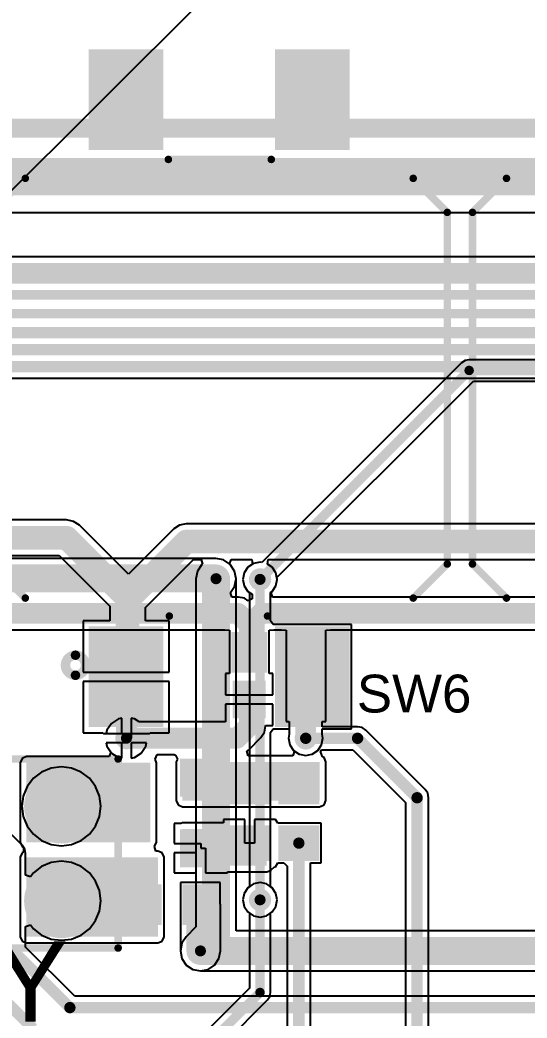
# Model space of a CAD drawing. Header units: millimetres. Extents: x 0 to 214, y 0 to 214.
# Drawn here: x 4.048 to 4.584, y 3.28 to 4.336 of the extents above; entities that cross this region are included whole.
import ezdxf

# ---------------------------------------------------------------- set-up
doc = ezdxf.new("R2010")
doc.units = ezdxf.units.MM
doc.header["$MEASUREMENT"] = 0
for name, color, linetype in [('BottomLayer', 5, 'Continuous'), ('BottomPaste', 16, 'Continuous'), ('BottomSolder', 6, 'Continuous'), ('MultiLayer', 9, 'Continuous'), ('PadHoleLayer', 156, 'Continuous'), ('TopLayer', 1, 'Continuous'), ('TopOverlay', 2, 'Continuous'), ('TopPaste', 8, 'Continuous'), ('TopSolder', 216, 'Continuous'), ('ViaHoleLayer', 16, 'Continuous')]:
    doc.layers.add(name, color=color, linetype=linetype)
doc.styles.add('Arial', font='', dxfattribs={"height": 0.2})
doc.styles.get('Arial').set_extended_font_data('Arial')

# ---------------------------------------------------------------- blocks, each defined once
blk = doc.blocks.new('RES_0603_B_8')
at = {"layer": 'BottomLayer'}
for points in [[(-0.045, -0.0175), (-0.045, 0.0175), (-0.015, 0.0175), (-0.015, -0.0175)], [(0.015, -0.0175), (0.015, 0.0175), (0.045, 0.0175), (0.045, -0.0175)]]:
    blk.add_hatch(color=5, dxfattribs=at).paths.add_polyline_path(points)
at = {"layer": 'BottomPaste'}
for points in [[(-0.045, -0.0175), (-0.045, 0.0175), (-0.015, 0.0175), (-0.015, -0.0175)], [(0.015, -0.0175), (0.015, 0.0175), (0.045, 0.0175), (0.045, -0.0175)]]:
    blk.add_hatch(color=16, dxfattribs=at).paths.add_polyline_path(points)
at = {"layer": 'BottomSolder'}
for points in [[(-0.049, -0.0215), (-0.049, 0.0215), (-0.011, 0.0215), (-0.011, -0.0215)], [(0.011, -0.0215), (0.011, 0.0215), (0.049, 0.0215), (0.049, -0.0215)]]:
    blk.add_hatch(color=6, dxfattribs=at).paths.add_polyline_path(points)
blk = doc.blocks.new('RES_0603_B_9')
at = {"layer": 'BottomLayer'}
for points in [[(-0.045, -0.0175), (-0.045, 0.0175), (-0.015, 0.0175), (-0.015, -0.0175)], [(0.015, -0.0175), (0.015, 0.0175), (0.045, 0.0175), (0.045, -0.0175)]]:
    blk.add_hatch(color=5, dxfattribs=at).paths.add_polyline_path(points)
at = {"layer": 'BottomPaste'}
for points in [[(-0.045, -0.0175), (-0.045, 0.0175), (-0.015, 0.0175), (-0.015, -0.0175)], [(0.015, -0.0175), (0.015, 0.0175), (0.045, 0.0175), (0.045, -0.0175)]]:
    blk.add_hatch(color=16, dxfattribs=at).paths.add_polyline_path(points)
at = {"layer": 'BottomSolder'}
for points in [[(-0.049, -0.0215), (-0.049, 0.0215), (-0.011, 0.0215), (-0.011, -0.0215)], [(0.011, -0.0215), (0.011, 0.0215), (0.049, 0.0215), (0.049, -0.0215)]]:
    blk.add_hatch(color=6, dxfattribs=at).paths.add_polyline_path(points)
blk = doc.blocks.new('RES_0603_B_12')
at = {"layer": 'BottomLayer'}
for points in [[(-0.045, -0.0175), (-0.045, 0.0175), (-0.015, 0.0175), (-0.015, -0.0175)], [(0.015, -0.0175), (0.015, 0.0175), (0.045, 0.0175), (0.045, -0.0175)]]:
    blk.add_hatch(color=5, dxfattribs=at).paths.add_polyline_path(points)
at = {"layer": 'BottomPaste'}
for points in [[(-0.045, -0.0175), (-0.045, 0.0175), (-0.015, 0.0175), (-0.015, -0.0175)], [(0.015, -0.0175), (0.015, 0.0175), (0.045, 0.0175), (0.045, -0.0175)]]:
    blk.add_hatch(color=16, dxfattribs=at).paths.add_polyline_path(points)
at = {"layer": 'BottomSolder'}
for points in [[(-0.049, -0.0215), (-0.049, 0.0215), (-0.011, 0.0215), (-0.011, -0.0215)], [(0.011, -0.0215), (0.011, 0.0215), (0.049, 0.0215), (0.049, -0.0215)]]:
    blk.add_hatch(color=6, dxfattribs=at).paths.add_polyline_path(points)
blk = doc.blocks.new('SOT_23_B_13')
at = {"layer": 'BottomLayer'}
for points in [[(-0.0535, 0.0575), (-0.0213, 0.0575), (-0.0213, 0.0213), (-0.0535, 0.0213)], [(0.0213, 0.0575), (0.0535, 0.0575), (0.0535, 0.0213), (0.0213, 0.0213)], [(-0.0161, -0.0213), (0.0161, -0.0213), (0.0161, -0.0575), (-0.0161, -0.0575)]]:
    blk.add_hatch(color=5, dxfattribs=at).paths.add_polyline_path(points)
at = {"layer": 'BottomPaste'}
for points in [[(-0.0535, 0.0575), (-0.0213, 0.0575), (-0.0213, 0.0213), (-0.0535, 0.0213)], [(0.0213, 0.0575), (0.0535, 0.0575), (0.0535, 0.0213), (0.0213, 0.0213)], [(-0.0161, -0.0213), (0.0161, -0.0213), (0.0161, -0.0575), (-0.0161, -0.0575)]]:
    blk.add_hatch(color=16, dxfattribs=at).paths.add_polyline_path(points)
at = {"layer": 'BottomSolder'}
for points in [[(-0.0575, 0.0615), (-0.0173, 0.0615), (-0.0173, 0.0173), (-0.0575, 0.0173)], [(0.0173, 0.0615), (0.0575, 0.0615), (0.0575, 0.0173), (0.0173, 0.0173)], [(-0.0201, -0.0173), (0.0201, -0.0173), (0.0201, -0.0615), (-0.0201, -0.0615)]]:
    blk.add_hatch(color=6, dxfattribs=at).paths.add_polyline_path(points)
blk = doc.blocks.new('HDR2X8_14')
at = {"layer": 'BottomLayer'}
h = blk.add_hatch(color=5, dxfattribs=at)
edge = h.paths.add_edge_path()
edge.add_arc((0.35, 0.05), 0.0354, 0, 360)
h = blk.add_hatch(color=5, dxfattribs=at)
edge = h.paths.add_edge_path()
edge.add_arc((0.35, -0.05), 0.0354, 0, 360)
at = {"layer": 'BottomSolder'}
h = blk.add_hatch(color=6, dxfattribs=at)
edge = h.paths.add_edge_path()
edge.add_arc((0.35, 0.05), 0.0394, 0, 360)
h = blk.add_hatch(color=6, dxfattribs=at)
edge = h.paths.add_edge_path()
edge.add_arc((0.35, -0.05), 0.0394, 0, 360)
at = {"layer": 'MultiLayer'}
h = blk.add_hatch(color=9, dxfattribs=at)
edge = h.paths.add_edge_path()
edge.add_arc((0.35, 0.05), 0.0354, 0, 360)
h = blk.add_hatch(color=9, dxfattribs=at)
edge = h.paths.add_edge_path()
edge.add_arc((0.35, -0.05), 0.0354, 0, 360)
at = {"layer": 'PadHoleLayer'}
h = blk.add_hatch(color=156, dxfattribs=at)
edge = h.paths.add_edge_path()
edge.add_arc((0.35, 0.05), 0.0197, 0, 360)
h = blk.add_hatch(color=156, dxfattribs=at)
edge = h.paths.add_edge_path()
edge.add_arc((0.35, -0.05), 0.0197, 0, 360)
at = {"layer": 'TopLayer'}
h = blk.add_hatch(color=1, dxfattribs=at)
edge = h.paths.add_edge_path()
edge.add_arc((0.35, 0.05), 0.0354, 0, 360)
h = blk.add_hatch(color=1, dxfattribs=at)
edge = h.paths.add_edge_path()
edge.add_arc((0.35, -0.05), 0.0354, 0, 360)
at = {"layer": 'TopSolder'}
h = blk.add_hatch(color=216, dxfattribs=at)
edge = h.paths.add_edge_path()
edge.add_arc((0.35, 0.05), 0.0394, 0, 360)
h = blk.add_hatch(color=216, dxfattribs=at)
edge = h.paths.add_edge_path()
edge.add_arc((0.35, -0.05), 0.0394, 0, 360)
at = {"layer": 'TopOverlay', "const_width": 0.00787}
for points in [[(-0.409, 0.1), (0.41, 0.1)], [(0.41, -0.1), (0.41, 0.1)], [(-0.409, -0.1), (0.41, -0.1)]]:
    blk.add_lwpolyline(points, dxfattribs=at)
at = {"layer": 'TopOverlay', "const_width": 0.00394}
for points in [[(0.408, 0.1, 1), (0.412, 0.1, 1)], [(0.408, 0.1, 1), (0.412, 0.1, 1)], [(0.408, -0.1, 1), (0.412, -0.1, 1)], [(0.408, -0.1, 1), (0.412, -0.1, 1)]]:
    blk.add_lwpolyline(points, format="xyb", close=True, dxfattribs=at)
blk = doc.blocks.new('TL3300CF160Q_234')
at = {"layer": 'TopLayer'}
for points in [[(-0.2559, 0.063), (-0.3543, 0.063), (-0.3543, 0.1339), (-0.2559, 0.1339)], [(0.3543, 0.063), (0.2559, 0.063), (0.2559, 0.1339), (0.3543, 0.1339)], [(-0.2559, -0.1339), (-0.3543, -0.1339), (-0.3543, -0.063), (-0.2559, -0.063)], [(0.3543, -0.1339), (0.2559, -0.1339), (0.2559, -0.063), (0.3543, -0.063)]]:
    blk.add_hatch(color=1, dxfattribs=at).paths.add_polyline_path(points)
at = {"layer": 'TopPaste'}
for points in [[(-0.2559, 0.063), (-0.3543, 0.063), (-0.3543, 0.1339), (-0.2559, 0.1339)], [(0.3543, 0.063), (0.2559, 0.063), (0.2559, 0.1339), (0.3543, 0.1339)], [(-0.2559, -0.1339), (-0.3543, -0.1339), (-0.3543, -0.063), (-0.2559, -0.063)], [(0.3543, -0.1339), (0.2559, -0.1339), (0.2559, -0.063), (0.3543, -0.063)]]:
    blk.add_hatch(color=8, dxfattribs=at).paths.add_polyline_path(points)
at = {"layer": 'TopSolder'}
for points in [[(-0.2519, 0.059), (-0.3583, 0.059), (-0.3583, 0.1379), (-0.2519, 0.1379)], [(0.3583, 0.059), (0.2519, 0.059), (0.2519, 0.1379), (0.3583, 0.1379)], [(-0.2519, -0.1379), (-0.3583, -0.1379), (-0.3583, -0.059), (-0.2519, -0.059)], [(0.3583, -0.1379), (0.2519, -0.1379), (0.2519, -0.059), (0.3583, -0.059)]]:
    blk.add_hatch(color=216, dxfattribs=at).paths.add_polyline_path(points)
at = {"layer": 'TopOverlay', "const_width": 0.00787}
for points in [[(-0.186, 0.241), (-0.222, 0.205)], [(-0.186, 0.241), (0.186, 0.241)], [(0.186, 0.241), (0.222, 0.205)], [(-0.241, 0.0528), (-0.241, -0.051)], [(0.242, 0.0538), (0.242, -0.055)], [(-0.222, -0.205), (-0.186, -0.241)], [(0.222, -0.205), (0.186, -0.241)], [(-0.186, -0.241), (0.186, -0.241)]]:
    blk.add_lwpolyline(points, dxfattribs=at)
at = {"layer": 'TopOverlay'}
for points, const_width in [([(-0.188, 0.241, 1), (-0.184, 0.241, 1)], 0.00394), ([(-0.188, 0.241, 1), (-0.184, 0.241, 1)], 0.00394), ([(0.184, 0.241, 1), (0.188, 0.241, 1)], 0.00394), ([(0.184, 0.241, 1), (0.188, 0.241, 1)], 0.00394), ([(-0.224, 0.205, 1), (-0.22, 0.205, 1)], 0.00394), ([(0.22, 0.205, 1), (0.224, 0.205, 1)], 0.00394), ([(-0.2824, 0.152, 1), (-0.3036, 0.152, 1)], 0.01), ([(-0.3061, 0.152, 1), (-0.3011, 0.152, 1)], 0.005), ([(-0.2849, 0.152, 1), (-0.2799, 0.152, 1)], 0.005), ([(-0.243, 0.0528, 1), (-0.239, 0.0528, 1)], 0.00394), ([(0.24, 0.0538, 1), (0.244, 0.0538, 1)], 0.00394), ([(-0.243, -0.051, 1), (-0.239, -0.051, 1)], 0.00394), ([(0.24, -0.055, 1), (0.244, -0.055, 1)], 0.00394), ([(-0.224, -0.205, 1), (-0.22, -0.205, 1)], 0.00394), ([(0.22, -0.205, 1), (0.224, -0.205, 1)], 0.00394), ([(-0.188, -0.241, 1), (-0.184, -0.241, 1)], 0.00394), ([(-0.188, -0.241, 1), (-0.184, -0.241, 1)], 0.00394), ([(0.184, -0.241, 1), (0.188, -0.241, 1)], 0.00394), ([(0.184, -0.241, 1), (0.188, -0.241, 1)], 0.00394)]:
    blk.add_lwpolyline(points, format="xyb", close=True, dxfattribs=dict(at, const_width=const_width))
blk = doc.blocks.new('TL3300CF160Q_267')
at = {"layer": 'TopLayer'}
for points in [[(-0.2559, 0.063), (-0.3543, 0.063), (-0.3543, 0.1339), (-0.2559, 0.1339)], [(0.3543, 0.063), (0.2559, 0.063), (0.2559, 0.1339), (0.3543, 0.1339)], [(-0.2559, -0.1339), (-0.3543, -0.1339), (-0.3543, -0.063), (-0.2559, -0.063)], [(0.3543, -0.1339), (0.2559, -0.1339), (0.2559, -0.063), (0.3543, -0.063)]]:
    blk.add_hatch(color=1, dxfattribs=at).paths.add_polyline_path(points)
at = {"layer": 'TopPaste'}
for points in [[(-0.2559, 0.063), (-0.3543, 0.063), (-0.3543, 0.1339), (-0.2559, 0.1339)], [(0.3543, 0.063), (0.2559, 0.063), (0.2559, 0.1339), (0.3543, 0.1339)], [(-0.2559, -0.1339), (-0.3543, -0.1339), (-0.3543, -0.063), (-0.2559, -0.063)], [(0.3543, -0.1339), (0.2559, -0.1339), (0.2559, -0.063), (0.3543, -0.063)]]:
    blk.add_hatch(color=8, dxfattribs=at).paths.add_polyline_path(points)
at = {"layer": 'TopSolder'}
for points in [[(-0.2519, 0.059), (-0.3583, 0.059), (-0.3583, 0.1379), (-0.2519, 0.1379)], [(0.3583, 0.059), (0.2519, 0.059), (0.2519, 0.1379), (0.3583, 0.1379)], [(-0.2519, -0.1379), (-0.3583, -0.1379), (-0.3583, -0.059), (-0.2519, -0.059)], [(0.3583, -0.1379), (0.2519, -0.1379), (0.2519, -0.059), (0.3583, -0.059)]]:
    blk.add_hatch(color=216, dxfattribs=at).paths.add_polyline_path(points)
at = {"layer": 'TopOverlay', "const_width": 0.00787}
for points in [[(-0.186, 0.241), (-0.222, 0.205)], [(-0.186, 0.241), (0.186, 0.241)], [(0.186, 0.241), (0.222, 0.205)], [(-0.241, 0.0528), (-0.241, -0.051)], [(0.242, 0.0538), (0.242, -0.055)], [(-0.222, -0.205), (-0.186, -0.241)], [(0.222, -0.205), (0.186, -0.241)], [(-0.186, -0.241), (0.186, -0.241)]]:
    blk.add_lwpolyline(points, dxfattribs=at)
at = {"layer": 'TopOverlay'}
for points, const_width in [([(-0.188, 0.241, 1), (-0.184, 0.241, 1)], 0.00394), ([(-0.188, 0.241, 1), (-0.184, 0.241, 1)], 0.00394), ([(0.184, 0.241, 1), (0.188, 0.241, 1)], 0.00394), ([(0.184, 0.241, 1), (0.188, 0.241, 1)], 0.00394), ([(-0.224, 0.205, 1), (-0.22, 0.205, 1)], 0.00394), ([(0.22, 0.205, 1), (0.224, 0.205, 1)], 0.00394), ([(-0.2824, 0.152, 1), (-0.3036, 0.152, 1)], 0.01), ([(-0.3061, 0.152, 1), (-0.3011, 0.152, 1)], 0.005), ([(-0.2849, 0.152, 1), (-0.2799, 0.152, 1)], 0.005), ([(-0.243, 0.0528, 1), (-0.239, 0.0528, 1)], 0.00394), ([(0.24, 0.0538, 1), (0.244, 0.0538, 1)], 0.00394), ([(-0.243, -0.051, 1), (-0.239, -0.051, 1)], 0.00394), ([(0.24, -0.055, 1), (0.244, -0.055, 1)], 0.00394), ([(-0.224, -0.205, 1), (-0.22, -0.205, 1)], 0.00394), ([(0.22, -0.205, 1), (0.224, -0.205, 1)], 0.00394), ([(-0.188, -0.241, 1), (-0.184, -0.241, 1)], 0.00394), ([(-0.188, -0.241, 1), (-0.184, -0.241, 1)], 0.00394), ([(0.184, -0.241, 1), (0.188, -0.241, 1)], 0.00394), ([(0.184, -0.241, 1), (0.188, -0.241, 1)], 0.00394)]:
    blk.add_lwpolyline(points, format="xyb", close=True, dxfattribs=dict(at, const_width=const_width))
blk = doc.blocks.new('RES_0603_B_304')
at = {"layer": 'BottomLayer'}
for points in [[(-0.045, -0.0175), (-0.045, 0.0175), (-0.015, 0.0175), (-0.015, -0.0175)], [(0.015, -0.0175), (0.015, 0.0175), (0.045, 0.0175), (0.045, -0.0175)]]:
    blk.add_hatch(color=5, dxfattribs=at).paths.add_polyline_path(points)
at = {"layer": 'BottomPaste'}
for points in [[(-0.045, -0.0175), (-0.045, 0.0175), (-0.015, 0.0175), (-0.015, -0.0175)], [(0.015, -0.0175), (0.015, 0.0175), (0.045, 0.0175), (0.045, -0.0175)]]:
    blk.add_hatch(color=16, dxfattribs=at).paths.add_polyline_path(points)
at = {"layer": 'BottomSolder'}
for points in [[(-0.049, -0.0215), (-0.049, 0.0215), (-0.011, 0.0215), (-0.011, -0.0215)], [(0.011, -0.0215), (0.011, 0.0215), (0.049, 0.0215), (0.049, -0.0215)]]:
    blk.add_hatch(color=6, dxfattribs=at).paths.add_polyline_path(points)
blk = doc.blocks.new('C__0603_B_347')
at = {"layer": 'BottomLayer'}
for points in [[(-0.045, -0.0175), (-0.045, 0.0175), (-0.015, 0.0175), (-0.015, -0.0175)], [(0.015, -0.0175), (0.015, 0.0175), (0.045, 0.0175), (0.045, -0.0175)]]:
    blk.add_hatch(color=5, dxfattribs=at).paths.add_polyline_path(points)
at = {"layer": 'BottomPaste'}
for points in [[(-0.045, -0.0175), (-0.045, 0.0175), (-0.015, 0.0175), (-0.015, -0.0175)], [(0.015, -0.0175), (0.015, 0.0175), (0.045, 0.0175), (0.045, -0.0175)]]:
    blk.add_hatch(color=16, dxfattribs=at).paths.add_polyline_path(points)
at = {"layer": 'BottomSolder'}
for points in [[(-0.0474, -0.0199), (-0.0474, 0.0199), (-0.0126, 0.0199), (-0.0126, -0.0199)], [(0.0126, -0.0199), (0.0126, 0.0199), (0.0474, 0.0199), (0.0474, -0.0199)]]:
    blk.add_hatch(color=6, dxfattribs=at).paths.add_polyline_path(points)

msp = doc.modelspace()

# ---------------------------------------------------------------- hatches: boundary and pattern name
at = {"layer": 'BottomLayer'}
h = msp.add_hatch(color=5, dxfattribs=at)
edge = h.paths.add_edge_path()
edge.add_arc((4.2555, 3.7447), 0.0118, 0, 360)
h = msp.add_hatch(color=5, dxfattribs=at)
edge = h.paths.add_edge_path()
edge.add_arc((4.302, 3.744), 0.0118, 0, 360)
h = msp.add_hatch(color=5, dxfattribs=at)
edge = h.paths.add_edge_path()
edge.add_arc((4.1608, 3.576), 0.0118, 0, 360)
h = msp.add_hatch(color=5, dxfattribs=at)
edge = h.paths.add_edge_path()
edge.add_arc((4.3503, 3.5759), 0.0118, 0, 360)
for points in [[(4.055, 3.466), (4.186, 3.466), (4.186, 3.55), (4.055, 3.55)], [(4.22, 3.51), (4.365, 3.51), (4.365, 3.551), (4.22, 3.551)], [(4.22, 3.441), (4.309, 3.441), (4.309, 3.48), (4.22, 3.48)], [(4.055, 3.366), (4.194, 3.366), (4.194, 3.45), (4.055, 3.45)]]:
    msp.add_hatch(color=5, dxfattribs=at).paths.add_polyline_path(points)
h = msp.add_hatch(color=5, dxfattribs=at)
edge = h.paths.add_edge_path()
edge.add_arc((4.302, 3.405), 0.0118, 0, 360)
h = msp.add_hatch(color=5, dxfattribs=at)
edge = h.paths.add_edge_path()
edge.add_arc((4.239, 3.351), 0.0118, 0, 360)
at = {"layer": 'BottomSolder'}
h = msp.add_hatch(color=6, dxfattribs=at)
edge = h.paths.add_edge_path()
edge.add_arc((4.2555, 3.7447), 0.00591, 0, 360)
h = msp.add_hatch(color=6, dxfattribs=at)
edge = h.paths.add_edge_path()
edge.add_arc((4.302, 3.744), 0.00591, 0, 360)
h = msp.add_hatch(color=6, dxfattribs=at)
edge = h.paths.add_edge_path()
edge.add_arc((4.1608, 3.576), 0.00591, 0, 360)
h = msp.add_hatch(color=6, dxfattribs=at)
edge = h.paths.add_edge_path()
edge.add_arc((4.3503, 3.5759), 0.00591, 0, 360)
h = msp.add_hatch(color=6, dxfattribs=at)
edge = h.paths.add_edge_path()
edge.add_arc((4.302, 3.405), 0.00591, 0, 360)
h = msp.add_hatch(color=6, dxfattribs=at)
edge = h.paths.add_edge_path()
edge.add_arc((4.239, 3.351), 0.00591, 0, 360)
at = {"layer": 'TopLayer'}
h = msp.add_hatch(color=1, dxfattribs=at)
edge = h.paths.add_edge_path()
edge.add_arc((4.2555, 3.7447), 0.0118, 0, 360)
h = msp.add_hatch(color=1, dxfattribs=at)
edge = h.paths.add_edge_path()
edge.add_arc((4.302, 3.744), 0.0118, 0, 360)
h = msp.add_hatch(color=1, dxfattribs=at)
edge = h.paths.add_edge_path()
edge.add_arc((4.1608, 3.576), 0.0118, 0, 360)
h = msp.add_hatch(color=1, dxfattribs=at)
edge = h.paths.add_edge_path()
edge.add_arc((4.3503, 3.5759), 0.0118, 0, 360)
h = msp.add_hatch(color=1, dxfattribs=at)
edge = h.paths.add_edge_path()
edge.add_arc((4.302, 3.405), 0.0118, 0, 360)
h = msp.add_hatch(color=1, dxfattribs=at)
edge = h.paths.add_edge_path()
edge.add_arc((4.239, 3.351), 0.0118, 0, 360)
at = {"layer": 'TopSolder'}
h = msp.add_hatch(color=216, dxfattribs=at)
edge = h.paths.add_edge_path()
edge.add_arc((4.2555, 3.7447), 0.00591, 0, 360)
h = msp.add_hatch(color=216, dxfattribs=at)
edge = h.paths.add_edge_path()
edge.add_arc((4.302, 3.744), 0.00591, 0, 360)
h = msp.add_hatch(color=216, dxfattribs=at)
edge = h.paths.add_edge_path()
edge.add_arc((4.1608, 3.576), 0.00591, 0, 360)
h = msp.add_hatch(color=216, dxfattribs=at)
edge = h.paths.add_edge_path()
edge.add_arc((4.3503, 3.5759), 0.00591, 0, 360)
h = msp.add_hatch(color=216, dxfattribs=at)
edge = h.paths.add_edge_path()
edge.add_arc((4.302, 3.405), 0.00591, 0, 360)
h = msp.add_hatch(color=216, dxfattribs=at)
edge = h.paths.add_edge_path()
edge.add_arc((4.239, 3.351), 0.00591, 0, 360)
at = {"layer": 'ViaHoleLayer'}
h = msp.add_hatch(color=16, dxfattribs=at)
edge = h.paths.add_edge_path()
edge.add_arc((4.2555, 3.7447), 0.00591, 0, 360)
h = msp.add_hatch(color=16, dxfattribs=at)
edge = h.paths.add_edge_path()
edge.add_arc((4.302, 3.744), 0.00591, 0, 360)
h = msp.add_hatch(color=16, dxfattribs=at)
edge = h.paths.add_edge_path()
edge.add_arc((4.1608, 3.576), 0.00591, 0, 360)
h = msp.add_hatch(color=16, dxfattribs=at)
edge = h.paths.add_edge_path()
edge.add_arc((4.3503, 3.5759), 0.00591, 0, 360)
h = msp.add_hatch(color=16, dxfattribs=at)
edge = h.paths.add_edge_path()
edge.add_arc((4.302, 3.405), 0.00591, 0, 360)
h = msp.add_hatch(color=16, dxfattribs=at)
edge = h.paths.add_edge_path()
edge.add_arc((4.239, 3.351), 0.00591, 0, 360)

# ---------------------------------------------------------------- linework, layer by layer
at = {"layer": 'BottomLayer'}
for p, q in [((1.6233, 4.132), (5.7925, 4.132)), ((4.5151, 3.9729), (4.3039, 3.7618)), ((4.5187, 3.9754), (4.5151, 3.9729)), ((4.523, 3.9762), (4.5187, 3.9754)), ((5.7024, 3.9762), (4.523, 3.9762)), ((4.523, 3.9762), (4.523, 3.9762)), ((4.3198, 3.7459), (4.5276, 3.9538)), ((4.5276, 3.9538), (5.707, 3.9538)), ((4.2552, 3.7662), (3.498, 3.7662)), ((4.2633, 3.7646), (4.2552, 3.7662)), ((4.2702, 3.76), (4.2633, 3.7646)), ((4.2705, 3.7597), (4.2702, 3.76)), ((4.2751, 3.7528), (4.2705, 3.7597)), ((4.2951, 3.7608), (4.2892, 3.7568)), ((4.302, 3.7622), (4.2951, 3.7608)), ((4.3039, 3.7618), (4.302, 3.7622)), ((4.2767, 3.7447), (4.2751, 3.7528)), ((4.2852, 3.7509), (4.2838, 3.744)), ((4.2892, 3.7568), (4.2852, 3.7509)), ((4.2751, 3.7366), (4.2767, 3.7447)), ((4.2838, 3.744), (4.2852, 3.7371)), ((4.3188, 3.7371), (4.3202, 3.744)), ((4.3202, 3.744), (4.3198, 3.7459)), ((4.2709, 3.7303), (4.2751, 3.7366)), ((4.2722, 3.7253), (4.2709, 3.7303)), ((4.2852, 3.7371), (4.2892, 3.7312)), ((4.2892, 3.7312), (4.2935, 3.7283)), ((4.2935, 3.7283), (4.2937, 3.7234)), ((4.3136, 3.7303), (4.3148, 3.7312)), ((4.3151, 3.7253), (4.3136, 3.7303)), ((4.3148, 3.7312), (4.3188, 3.7371)), ((4.2788, 3.7253), (4.2722, 3.7253)), ((4.2855, 3.724), (4.2788, 3.7253)), ((4.2894, 3.7214), (4.2855, 3.724)), ((4.2937, 3.7234), (4.2894, 3.7214)), ((4.69, 3.7253), (4.3151, 3.7253)), ((3.882, 3.6907), (4.2647, 3.6907)), ((4.2647, 3.6907), (4.2696, 3.6904)), ((4.2696, 3.6904), (4.2696, 3.6445)), ((4.3116, 3.6904), (4.3165, 3.6907)), ((4.3116, 3.6445), (4.3116, 3.6904)), ((4.3165, 3.6907), (4.3247, 3.6907)), ((4.3247, 3.6907), (4.3296, 3.6904)), ((4.3296, 3.6904), (4.3296, 3.6857)), ((4.3296, 3.6857), (4.3296, 3.6434)), ((4.3716, 3.6904), (4.3765, 3.6907)), ((4.3716, 3.6434), (4.3716, 3.6904)), ((4.3765, 3.6907), (4.6828, 3.6907)), ((4.2696, 3.6445), (4.2656, 3.6445)), ((4.2656, 3.6445), (4.2656, 3.622)), ((4.3156, 3.6445), (4.3116, 3.6445)), ((4.3156, 3.622), (4.3156, 3.6445)), ((4.3296, 3.6434), (4.3296, 3.6434)), ((4.3296, 3.6434), (4.3296, 3.6405)), ((4.3716, 3.6405), (4.3716, 3.6434)), ((4.3716, 3.6434), (4.3716, 3.6434)), ((4.3296, 3.6405), (4.3296, 3.6405)), ((4.3296, 3.6405), (4.3296, 3.5935)), ((4.3716, 3.5935), (4.3716, 3.6405)), ((4.3716, 3.6405), (4.3716, 3.6405)), ((4.2656, 3.622), (4.2906, 3.622)), ((4.2906, 3.622), (4.3156, 3.622)), ((4.2906, 3.612), (4.2656, 3.612)), ((4.2656, 3.612), (4.2656, 3.5933)), ((4.3156, 3.612), (4.2906, 3.612)), ((4.3156, 3.5895), (4.3156, 3.612)), ((4.145, 3.5917), (4.1402, 3.5845)), ((4.1523, 3.5965), (4.145, 3.5917)), ((4.1558, 3.5972), (4.1523, 3.5965)), ((4.1558, 3.581), (4.1558, 3.5972)), ((4.1693, 3.5965), (4.1658, 3.5972)), ((4.1658, 3.5972), (4.1658, 3.576)), ((4.1741, 3.5933), (4.1693, 3.5965)), ((4.2656, 3.5933), (4.1741, 3.5933)), ((4.3296, 3.5935), (4.3329, 3.5935)), ((4.3329, 3.5935), (4.3329, 3.5801)), ((4.3676, 3.5881), (4.3676, 3.5935)), ((4.3676, 3.5935), (4.3716, 3.5935)), ((4.1402, 3.5845), (4.1395, 3.581)), ((4.1395, 3.581), (4.1558, 3.581)), ((4.3028, 3.5766), (4.3066, 3.5823)), ((4.3066, 3.5823), (4.3079, 3.5889)), ((4.3079, 3.5889), (4.3079, 3.5895)), ((4.3079, 3.5895), (4.3156, 3.5895)), ((4.3329, 3.5801), (4.3321, 3.5759)), ((4.4051, 3.5881), (4.3676, 3.5881)), ((4.4098, 3.5872), (4.4051, 3.5881)), ((4.4137, 3.5846), (4.4098, 3.5872)), ((4.4767, 3.5217), (4.4137, 3.5846)), ((4.1608, 3.571), (4.1395, 3.571)), ((4.1395, 3.571), (4.1402, 3.5675)), ((4.1658, 3.576), (4.1608, 3.576)), ((4.1608, 3.576), (4.1608, 3.571)), ((4.29, 3.5637), (4.3028, 3.5766)), ((4.3321, 3.5759), (4.3335, 3.569)), ((4.3335, 3.569), (4.3374, 3.5631)), ((4.1402, 3.5675), (4.1442, 3.5615)), ((4.1442, 3.5615), (4.1424, 3.5565)), ((4.191, 3.5537), (4.1931, 3.5587)), ((4.1931, 3.5587), (4.2111, 3.5587)), ((4.2111, 3.5587), (4.2125, 3.558)), ((4.2125, 3.558), (4.2146, 3.5537)), ((4.2881, 3.5625), (4.29, 3.5637)), ((4.2896, 3.5575), (4.2881, 3.5625)), ((4.3383, 3.5625), (4.3368, 3.5575)), ((4.3374, 3.5631), (4.3383, 3.5625)), ((4.366, 3.5621), (4.3671, 3.5637)), ((4.3679, 3.5563), (4.366, 3.5621)), ((4.3671, 3.5637), (4.4, 3.5637)), ((4.4, 3.5637), (4.4558, 3.5079)), ((4.0504, 3.5546), (4.0485, 3.55)), ((4.0485, 3.55), (4.0485, 3.466)), ((4.055, 3.5565), (4.0504, 3.5546)), ((4.1424, 3.5565), (4.055, 3.5565)), ((4.1925, 3.55), (4.191, 3.5537)), ((4.1925, 3.466), (4.1925, 3.55)), ((4.2146, 3.5537), (4.2135, 3.551)), ((4.2135, 3.551), (4.2135, 3.51)), ((4.3368, 3.5575), (4.2896, 3.5575)), ((4.3696, 3.5556), (4.3679, 3.5563)), ((4.3715, 3.551), (4.3696, 3.5556)), ((4.3715, 3.51), (4.3715, 3.551)), ((4.4793, 3.5177), (4.4767, 3.5217)), ((4.4802, 3.513), (4.4793, 3.5177)), ((4.2135, 3.51), (4.2154, 3.5054)), ((4.2154, 3.5054), (4.22, 3.5035)), ((4.3665, 3.5041), (4.3696, 3.5054)), ((4.3696, 3.5054), (4.3715, 3.51)), ((4.4558, 3.5079), (4.4558, 3.0381)), ((4.4802, 3.033), (4.4802, 3.513)), ((4.22, 3.5035), (4.365, 3.5035)), ((4.365, 3.5035), (4.3662, 3.504)), ((4.3662, 3.504), (4.3665, 3.504)), ((4.3665, 3.504), (4.3665, 3.5041)), ((4.2182, 3.4857), (4.2113, 3.4857)), ((4.2113, 3.4857), (4.2113, 3.4646)), ((4.22, 3.4865), (4.2182, 3.4857)), ((4.2635, 3.4865), (4.22, 3.4865)), ((4.286, 3.49), (4.2635, 3.49)), ((4.2635, 3.49), (4.2635, 3.4865)), ((4.286, 3.465), (4.286, 3.49)), ((4.3171, 3.49), (4.296, 3.49)), ((4.296, 3.49), (4.296, 3.465)), ((4.3185, 3.49), (4.3171, 3.49)), ((4.3171, 3.49), (4.3171, 3.49)), ((4.3209, 3.486), (4.3185, 3.49)), ((4.3665, 3.486), (4.3209, 3.486)), ((4.3665, 3.444), (4.3665, 3.486)), ((4.0485, 3.466), (4.0504, 3.4614)), ((4.1906, 3.4614), (4.1925, 3.466)), ((4.2113, 3.4646), (4.2394, 3.4646)), ((4.2394, 3.4646), (4.2394, 3.4596)), ((4.296, 3.465), (4.286, 3.465)), ((4.0504, 3.4546), (4.0485, 3.45)), ((4.0504, 3.4614), (4.0521, 3.4607)), ((4.0521, 3.4553), (4.0504, 3.4546)), ((4.0521, 3.4607), (4.0521, 3.4553)), ((4.1918, 3.4565), (4.1906, 3.4614)), ((4.194, 3.4565), (4.1918, 3.4565)), ((4.1986, 3.4546), (4.194, 3.4565)), ((4.2005, 3.45), (4.1986, 3.4546)), ((4.2344, 3.4546), (4.2113, 3.4546)), ((4.2113, 3.4546), (4.2113, 3.4335)), ((4.2344, 3.4335), (4.2344, 3.4546)), ((4.2394, 3.4596), (4.2444, 3.4596)), ((4.2444, 3.4596), (4.2444, 3.4335)), ((4.0485, 3.45), (4.0485, 3.366)), ((4.2005, 3.366), (4.2005, 3.45)), ((4.3185, 3.44), (4.3209, 3.444)), ((4.3209, 3.444), (4.3272, 3.444)), ((4.3272, 3.444), (4.3308, 3.4405)), ((4.3552, 3.1591), (4.3552, 3.444)), ((4.3552, 3.444), (4.3665, 3.444)), ((4.2113, 3.4335), (4.2344, 3.4335)), ((4.2444, 3.4335), (4.2675, 3.4335)), ((4.2675, 3.4335), (4.2675, 3.4345)), ((4.2675, 3.4345), (4.309, 3.4345)), ((4.309, 3.4345), (4.3136, 3.4364)), ((4.3136, 3.4364), (4.3137, 3.4368)), ((4.3137, 3.4368), (4.3171, 3.44)), ((4.3171, 3.44), (4.3185, 3.44)), ((4.3308, 3.4405), (4.3308, 3.154)), ((4.26, 3.4235), (4.218, 3.4235)), ((4.218, 3.4235), (4.218, 3.4009)), ((4.26, 3.4009), (4.26, 3.4235)), ((4.2951, 3.4218), (4.2892, 3.4178)), ((4.302, 3.4232), (4.2951, 3.4218)), ((4.3089, 3.4218), (4.302, 3.4232)), ((4.3148, 3.4178), (4.3089, 3.4218)), ((4.2852, 3.4119), (4.2838, 3.405)), ((4.2892, 3.4178), (4.2852, 3.4119)), ((4.3188, 3.4119), (4.3148, 3.4178)), ((4.3202, 3.405), (4.3188, 3.4119)), ((4.218, 3.4009), (4.2178, 3.4)), ((4.2178, 3.4), (4.2178, 3.351)), ((4.2602, 3.4), (4.26, 3.4009)), ((4.2602, 3.351), (4.2602, 3.4)), ((4.2838, 3.405), (4.2852, 3.3981)), ((4.3188, 3.3981), (4.3202, 3.405)), ((4.2852, 3.3981), (4.2892, 3.3922)), ((4.2892, 3.3922), (4.2908, 3.3911)), ((4.2908, 3.3911), (4.2908, 3.3116)), ((4.3132, 3.3911), (4.3148, 3.3922)), ((4.3132, 3.307), (4.3132, 3.3911)), ((4.3148, 3.3922), (4.3188, 3.3981)), ((4.0485, 3.366), (4.0504, 3.3614)), ((4.0504, 3.3614), (4.055, 3.3595)), ((4.055, 3.3595), (4.194, 3.3595)), ((4.194, 3.3595), (4.1986, 3.3614)), ((4.1986, 3.3614), (4.2005, 3.366)), ((4.2178, 3.351), (4.2194, 3.3429)), ((4.2586, 3.3429), (4.2602, 3.351)), ((4.2194, 3.3429), (4.224, 3.336)), ((4.254, 3.336), (4.2586, 3.3429)), ((4.224, 3.336), (4.2309, 3.3314)), ((4.2309, 3.3314), (4.239, 3.3298)), ((4.239, 3.3298), (4.2471, 3.3314)), ((4.2471, 3.3314), (4.254, 3.336)), ((4.2908, 3.3116), (4.0359, 3.0568)), ((4.3124, 3.3027), (4.3132, 3.307)), ((4.0518, 3.0409), (4.3099, 3.2991)), ((4.3099, 3.2991), (4.3124, 3.3027)), ((4.3099, 3.2991), (4.3099, 3.2991))]:
    msp.add_line(p, q, dxfattribs=at)
for points, const_width in [([(1.7748, 4.2212), (6.1858, 4.2212)], 0.02), ([(1.752, 4.1699), (6.1461, 4.1699)], 0.0394), ([(4.302, 3.744), (4.523, 3.965)], 0.01), ([(4.523, 3.965), (5.707, 3.965)], 0.01), ([(3.498, 3.745), (4.2552, 3.745)], 0.0295), ([(4.2552, 3.745), (4.2555, 3.7447)], 0.0295), ([(3.8134, 3.708), (4.2788, 3.708)], 0.022), ([(4.2788, 3.708), (4.2909, 3.6959)], 0.022), ([(4.2909, 3.6959), (4.303, 3.708)], 0.022), ([(4.303, 3.708), (4.69, 3.708)], 0.022), ([(4.2906, 3.6956), (4.2909, 3.6959)], 0.022), ([(4.2906, 3.6669), (4.2906, 3.6956)], 0.022), ([(4.2909, 3.6959), (4.2915, 3.6953)], 0.022), ([(4.2915, 3.6701), (4.2915, 3.6953)], 0.022), ([(4.3506, 3.6669), (4.3506, 3.669)], 0.022), ([(4.3506, 3.617), (4.3506, 3.6669)], 0.022), ([(4.2866, 3.613), (4.2906, 3.617)], 0.022), ([(4.2906, 3.5889), (4.2906, 3.617)], 0.022), ([(4.3503, 3.5759), (4.3503, 3.6167)], 0.022), ([(4.2777, 3.576), (4.2906, 3.5889)], 0.022), ([(4.1608, 3.576), (4.2777, 3.576)], 0.022), ([(4.3503, 3.5759), (4.4051, 3.5759)], 0.012), ([(4.4051, 3.5759), (4.468, 3.513)], 0.012), ([(4.468, 3.033), (4.468, 3.513)], 0.012), ([(4.343, 3.154), (4.343, 3.465)], 0.012), ([(4.239, 3.351), (4.239, 3.4)], 0.0295), ([(4.302, 3.307), (4.302, 3.405)], 0.01), ([(4.034, 3.039), (4.302, 3.307)], 0.01)]:
    msp.add_lwpolyline(points, dxfattribs=dict(at, const_width=const_width))
for points, const_width in [([(4.5205, 3.965, 1), (4.5255, 3.965, 1)], 0.005), ([(4.5205, 3.965, 1), (4.5255, 3.965, 1)], 0.005), ([(4.2478, 3.745, 1), (4.2626, 3.745, 1)], 0.0148), ([(4.2478, 3.745, 1), (4.2626, 3.745, 1)], 0.0148), ([(4.2481, 3.7447, 1), (4.2629, 3.7447, 1)], 0.0148), ([(4.2995, 3.744, 1), (4.3045, 3.744, 1)], 0.005), ([(4.2733, 3.708, 1), (4.2843, 3.708, 1)], 0.011), ([(4.2733, 3.708, 1), (4.2843, 3.708, 1)], 0.011), ([(4.2975, 3.708, 1), (4.3085, 3.708, 1)], 0.011), ([(4.2975, 3.708, 1), (4.3085, 3.708, 1)], 0.011), ([(4.2851, 3.6956, 1), (4.2961, 3.6956, 1)], 0.011), ([(4.2851, 3.6956, 1), (4.2961, 3.6956, 1)], 0.011), ([(4.2854, 3.6959, 1), (4.2964, 3.6959, 1)], 0.011), ([(4.2854, 3.6959, 1), (4.2964, 3.6959, 1)], 0.011), ([(4.2854, 3.6959, 1), (4.2964, 3.6959, 1)], 0.011), ([(4.2854, 3.6959, 1), (4.2964, 3.6959, 1)], 0.011), ([(4.286, 3.6953, 1), (4.297, 3.6953, 1)], 0.011), ([(4.286, 3.6953, 1), (4.297, 3.6953, 1)], 0.011), ([(4.2851, 3.6669, 1), (4.2961, 3.6669, 1)], 0.011), ([(4.286, 3.6701, 1), (4.297, 3.6701, 1)], 0.011), ([(4.3451, 3.669, 1), (4.3561, 3.669, 1)], 0.011), ([(4.3451, 3.6669, 1), (4.3561, 3.6669, 1)], 0.011), ([(4.3451, 3.6669, 1), (4.3561, 3.6669, 1)], 0.011), ([(4.2811, 3.613, 1), (4.2921, 3.613, 1)], 0.011), ([(4.2851, 3.617, 1), (4.2961, 3.617, 1)], 0.011), ([(4.2851, 3.617, 1), (4.2961, 3.617, 1)], 0.011), ([(4.3448, 3.6167, 1), (4.3558, 3.6167, 1)], 0.011), ([(4.3451, 3.617, 1), (4.3561, 3.617, 1)], 0.011), ([(4.2851, 3.5889, 1), (4.2961, 3.5889, 1)], 0.011), ([(4.2851, 3.5889, 1), (4.2961, 3.5889, 1)], 0.011), ([(4.1553, 3.576, 1), (4.1663, 3.576, 1)], 0.011), ([(4.2722, 3.576, 1), (4.2832, 3.576, 1)], 0.011), ([(4.2722, 3.576, 1), (4.2832, 3.576, 1)], 0.011), ([(4.3448, 3.5759, 1), (4.3558, 3.5759, 1)], 0.011), ([(4.3473, 3.5759, 1), (4.3533, 3.5759, 1)], 0.006), ([(4.4021, 3.5759, 1), (4.4081, 3.5759, 1)], 0.006), ([(4.4021, 3.5759, 1), (4.4081, 3.5759, 1)], 0.006), ([(4.465, 3.513, 1), (4.471, 3.513, 1)], 0.006), ([(4.465, 3.513, 1), (4.471, 3.513, 1)], 0.006), ([(4.34, 3.465, 1), (4.346, 3.465, 1)], 0.006), ([(4.2316, 3.4, 1), (4.2464, 3.4, 1)], 0.0148), ([(4.2995, 3.405, 1), (4.3045, 3.405, 1)], 0.005), ([(4.2316, 3.351, 1), (4.2464, 3.351, 1)], 0.0148), ([(4.2995, 3.307, 1), (4.3045, 3.307, 1)], 0.005), ([(4.2995, 3.307, 1), (4.3045, 3.307, 1)], 0.005)]:
    msp.add_lwpolyline(points, format="xyb", close=True, dxfattribs=dict(at, const_width=const_width))
at = {"layer": 'BottomSolder'}
msp.add_line((0.0145, 0.1343), (214.0602, 213.9865), dxfattribs=at)
at = {"layer": 'TopLayer'}
for p, q in [((1.6575, 4.132), (5.8555, 4.132)), ((4.8722, 4.0851), (1.6587, 4.0851)), ((1.5233, 3.9568), (4.7659, 3.9568)), ((4.0976, 3.8069), (3.7194, 3.8069)), ((4.1048, 3.8054), (4.0976, 3.8069)), ((4.111, 3.8013), (4.1048, 3.8054)), ((4.1628, 3.7495), (4.111, 3.8013)), ((4.2168, 3.8014), (4.2107, 3.7973)), ((4.224, 3.8029), (4.2168, 3.8014)), ((4.609, 3.8029), (4.224, 3.8029)), ((4.2107, 3.7973), (4.1628, 3.7495)), ((3.7272, 3.7691), (4.0898, 3.7691)), ((4.0898, 3.7691), (4.1431, 3.7158)), ((4.1809, 3.7142), (4.2318, 3.7651)), ((4.2318, 3.7651), (4.2397, 3.7651)), ((4.2405, 3.7597), (4.2359, 3.7528)), ((4.2397, 3.7651), (4.2412, 3.7601)), ((4.2412, 3.7601), (4.2405, 3.7597)), ((4.2698, 3.7601), (4.2713, 3.7651)), ((4.2705, 3.7597), (4.2698, 3.7601)), ((4.2751, 3.7528), (4.2705, 3.7597)), ((4.2713, 3.7651), (4.2933, 3.7651)), ((4.2941, 3.7601), (4.2892, 3.7568)), ((4.2933, 3.7651), (4.2933, 3.765)), ((4.2933, 3.765), (4.2941, 3.7601)), ((4.3099, 3.7601), (4.3107, 3.765)), ((4.3148, 3.7568), (4.3099, 3.7601)), ((4.3107, 3.765), (4.3107, 3.7651)), ((4.3107, 3.7651), (4.6012, 3.7651)), ((4.2359, 3.7528), (4.2343, 3.7447)), ((4.2767, 3.7447), (4.2751, 3.7528)), ((4.2852, 3.7509), (4.2838, 3.744)), ((4.2892, 3.7568), (4.2852, 3.7509)), ((4.3188, 3.7509), (4.3148, 3.7568)), ((4.3202, 3.744), (4.3188, 3.7509)), ((4.2343, 3.7447), (4.2343, 3.3763)), ((4.2767, 3.3722), (4.2767, 3.7447)), ((4.2838, 3.744), (4.2852, 3.7371)), ((4.3188, 3.7371), (4.3202, 3.744)), ((4.2852, 3.7371), (4.2892, 3.7312)), ((4.2892, 3.7312), (4.2908, 3.7301)), ((4.2908, 3.7301), (4.2908, 3.4189)), ((4.3132, 3.7301), (4.3148, 3.7312)), ((4.3132, 3.7001), (4.3132, 3.7301)), ((4.3148, 3.7312), (4.3188, 3.7371)), ((4.1431, 3.7158), (4.1431, 3.7003)), ((4.1809, 3.7003), (4.1809, 3.7142)), ((4.1431, 3.7003), (4.115, 3.7003)), ((4.115, 3.7003), (4.115, 3.646)), ((4.2059, 3.7003), (4.1809, 3.7003)), ((4.2059, 3.646), (4.2059, 3.7003)), ((4.3159, 3.6963), (4.3132, 3.7001)), ((4.3182, 3.6963), (4.3159, 3.6963)), ((4.3988, 3.6963), (4.3182, 3.6963)), ((4.3988, 3.5858), (4.3988, 3.6963)), ((4.115, 3.646), (4.1605, 3.646)), ((4.1605, 3.646), (4.2059, 3.646)), ((4.1605, 3.636), (4.115, 3.636)), ((4.115, 3.636), (4.115, 3.5818)), ((4.2059, 3.636), (4.1605, 3.636)), ((4.2059, 3.5818), (4.2059, 3.636)), ((4.115, 3.5818), (4.1357, 3.5818)), ((4.1357, 3.5818), (4.1364, 3.581)), ((4.1364, 3.581), (4.1851, 3.581)), ((4.1851, 3.581), (4.1858, 3.5818)), ((4.1858, 3.5818), (4.2059, 3.5818)), ((4.3132, 3.5819), (4.3159, 3.5858)), ((4.3132, 3.4189), (4.3132, 3.5819)), ((4.3159, 3.5858), (4.3182, 3.5858)), ((4.3182, 3.5858), (4.3329, 3.5858)), ((4.3329, 3.5801), (4.3321, 3.5759)), ((4.3329, 3.5858), (4.3329, 3.5801)), ((4.3676, 3.5801), (4.3676, 3.5858)), ((4.3676, 3.5858), (4.3988, 3.5858)), ((4.3684, 3.5759), (4.3676, 3.5801)), ((4.1558, 3.571), (4.1395, 3.571)), ((4.1395, 3.571), (4.1402, 3.5675)), ((4.1558, 3.5548), (4.1558, 3.571)), ((4.182, 3.571), (4.1658, 3.571)), ((4.1658, 3.571), (4.1658, 3.5548)), ((4.1813, 3.5675), (4.182, 3.571)), ((4.3321, 3.5759), (4.3335, 3.569)), ((4.3335, 3.569), (4.3374, 3.5631)), ((4.3631, 3.5631), (4.3671, 3.569)), ((4.3671, 3.569), (4.3684, 3.5759)), ((4.1402, 3.5675), (4.145, 3.5603)), ((4.145, 3.5603), (4.1523, 3.5555)), ((4.1693, 3.5555), (4.1765, 3.5603)), ((4.1765, 3.5603), (4.1813, 3.5675)), ((4.3374, 3.5631), (4.3433, 3.5591)), ((4.3433, 3.5591), (4.3435, 3.5591)), ((4.3435, 3.5591), (4.3436, 3.559)), ((4.3436, 3.559), (4.3503, 3.5577)), ((4.3503, 3.5577), (4.3569, 3.559)), ((4.3569, 3.559), (4.3571, 3.5591)), ((4.3571, 3.5591), (4.3572, 3.5591)), ((4.3572, 3.5591), (4.3631, 3.5631)), ((4.1523, 3.5555), (4.1558, 3.5548)), ((4.1658, 3.5548), (4.1693, 3.5555)), ((4.0711, 3.5402), (4.0624, 3.5336)), ((4.0812, 3.5444), (4.0711, 3.5402)), ((4.092, 3.5458), (4.0812, 3.5444)), ((4.1028, 3.5444), (4.092, 3.5458)), ((4.1129, 3.5402), (4.1028, 3.5444)), ((4.1216, 3.5336), (4.1129, 3.5402)), ((4.0624, 3.5336), (4.0558, 3.5249)), ((4.1282, 3.5249), (4.1216, 3.5336)), ((4.0558, 3.5249), (4.0516, 3.5148)), ((4.1324, 3.5148), (4.1282, 3.5249)), ((4.0516, 3.5148), (4.0502, 3.504)), ((4.1338, 3.504), (4.1324, 3.5148)), ((4.0502, 3.504), (4.0516, 3.4932)), ((4.1324, 3.4932), (4.1338, 3.504)), ((4.0507, 3.4627), (4.0288, 3.4845)), ((4.0516, 3.4932), (4.0558, 3.4831)), ((4.1282, 3.4831), (4.1324, 3.4932)), ((4.0558, 3.4831), (4.0624, 3.4744)), ((4.0624, 3.4744), (4.0711, 3.4678)), ((4.1129, 3.4678), (4.1216, 3.4744)), ((4.1216, 3.4744), (4.1282, 3.4831)), ((4.0711, 3.4678), (4.0812, 3.4636)), ((4.0812, 3.4636), (4.092, 3.4622)), ((4.092, 3.4622), (4.1028, 3.4636)), ((4.1028, 3.4636), (4.1129, 3.4678)), ((4.0533, 3.4587), (4.0507, 3.4627)), ((4.0542, 3.454), (4.0533, 3.4587)), ((4.0542, 3.4311), (4.0542, 3.454)), ((4.0812, 3.4444), (4.0711, 3.4402)), ((4.092, 3.4458), (4.0812, 3.4444)), ((4.1028, 3.4444), (4.092, 3.4458)), ((4.1129, 3.4402), (4.1028, 3.4444)), ((4.0624, 3.4336), (4.0592, 3.4294)), ((4.0711, 3.4402), (4.0624, 3.4336)), ((4.1216, 3.4336), (4.1129, 3.4402)), ((4.1282, 3.4249), (4.1216, 3.4336)), ((4.0592, 3.4294), (4.0542, 3.4311)), ((4.1324, 3.4148), (4.1282, 3.4249)), ((4.1338, 3.404), (4.1324, 3.4148)), ((4.2852, 3.4119), (4.2838, 3.405)), ((4.2892, 3.4178), (4.2852, 3.4119)), ((4.2908, 3.4189), (4.2892, 3.4178)), ((4.3148, 3.4178), (4.3132, 3.4189)), ((4.3188, 3.4119), (4.3148, 3.4178)), ((4.3202, 3.405), (4.3188, 3.4119)), ((4.1324, 3.3932), (4.1338, 3.404)), ((4.2838, 3.405), (4.2852, 3.3981)), ((4.3188, 3.3981), (4.3202, 3.405)), ((4.1282, 3.3831), (4.1324, 3.3932)), ((4.2852, 3.3981), (4.2892, 3.3922)), ((4.2892, 3.3922), (4.2951, 3.3882)), ((4.3089, 3.3882), (4.3148, 3.3922)), ((4.3148, 3.3922), (4.3188, 3.3981)), ((4.0542, 3.3769), (4.0592, 3.3786)), ((4.0592, 3.3786), (4.0624, 3.3744)), ((4.1216, 3.3744), (4.1282, 3.3831)), ((4.2951, 3.3882), (4.302, 3.3868)), ((4.302, 3.3868), (4.3089, 3.3882)), ((4.0542, 3.3551), (4.0542, 3.3769)), ((4.0624, 3.3744), (4.0711, 3.3678)), ((4.1129, 3.3678), (4.1216, 3.3744)), ((4.2343, 3.3763), (4.224, 3.366)), ((4.894, 3.3722), (4.2767, 3.3722)), ((4.0711, 3.3678), (4.0812, 3.3636)), ((4.0812, 3.3636), (4.092, 3.3622)), ((4.092, 3.3622), (4.1028, 3.3636)), ((4.1028, 3.3636), (4.1129, 3.3678)), ((4.2194, 3.3591), (4.2178, 3.351)), ((4.224, 3.366), (4.2194, 3.3591)), ((4.1061, 3.3032), (4.0542, 3.3551)), ((4.2178, 3.351), (4.2194, 3.3429)), ((4.2194, 3.3429), (4.224, 3.336)), ((4.224, 3.336), (4.2309, 3.3314)), ((4.2309, 3.3314), (4.239, 3.3298)), ((4.239, 3.3298), (4.894, 3.3298)), ((4.7451, 3.3032), (4.1061, 3.3032))]:
    msp.add_line(p, q, dxfattribs=at)
for points, const_width in [([(1.575, 4.0678), (4.8722, 4.0678)], 0.022), ([(1.5179, 4.045), (4.855, 4.045)], 0.01), ([(1.5096, 4.025), (4.8467, 4.025)], 0.01), ([(1.0609, 4.005), (4.825, 4.005)], 0.012), ([(1.025, 3.987), (4.798, 3.987)], 0.012), ([(0.884, 3.969), (4.771, 3.969)], 0.012), ([(3.7194, 3.788), (4.0976, 3.788)], 0.025), ([(4.0976, 3.788), (4.1611, 3.7245)], 0.025), ([(4.162, 3.722), (4.224, 3.784)], 0.025), ([(4.224, 3.784), (4.609, 3.784)], 0.025), ([(4.2555, 3.3675), (4.2555, 3.7447)], 0.0295), ([(4.302, 3.405), (4.302, 3.744)], 0.01), ([(4.162, 3.642), (4.162, 3.722)], 0.025), ([(4.3328, 3.6576), (4.3483, 3.642)], 0.025), ([(4.1608, 3.6408), (4.162, 3.642)], 0.025), ([(4.1608, 3.576), (4.1608, 3.6408)], 0.022), ([(4.3503, 3.5759), (4.3503, 3.6401)], 0.022), ([(4.3503, 3.575), (4.3503, 3.5759)], 0.022), ([(4.239, 3.351), (4.2555, 3.3675)], 0.0295), ([(4.239, 3.351), (4.894, 3.351)], 0.0295), ([(4.042, 3.35), (4.101, 3.291)], 0.012), ([(3.992, 3.339), (4.062, 3.269)], 0.012), ([(4.101, 3.291), (4.7451, 3.291)], 0.012)]:
    msp.add_lwpolyline(points, dxfattribs=dict(at, const_width=const_width))
for points, const_width in [([(4.0914, 3.788, 1), (4.1039, 3.788, 1)], 0.0125), ([(4.0914, 3.788, 1), (4.1039, 3.788, 1)], 0.0125), ([(4.2177, 3.784, 1), (4.2302, 3.784, 1)], 0.0125), ([(4.2177, 3.784, 1), (4.2302, 3.784, 1)], 0.0125), ([(4.2481, 3.7447, 1), (4.2629, 3.7447, 1)], 0.0148), ([(4.2995, 3.744, 1), (4.3045, 3.744, 1)], 0.005), ([(4.1548, 3.7245, 1), (4.1673, 3.7245, 1)], 0.0125), ([(4.1558, 3.722, 1), (4.1682, 3.722, 1)], 0.0125), ([(4.1558, 3.722, 1), (4.1682, 3.722, 1)], 0.0125), ([(4.3265, 3.6576, 1), (4.339, 3.6576, 1)], 0.0125), ([(4.1545, 3.6408, 1), (4.167, 3.6408, 1)], 0.0125), ([(4.1558, 3.642, 1), (4.1682, 3.642, 1)], 0.0125), ([(4.1558, 3.642, 1), (4.1682, 3.642, 1)], 0.0125), ([(4.3421, 3.642, 1), (4.3546, 3.642, 1)], 0.0125), ([(4.1553, 3.6408, 1), (4.1663, 3.6408, 1)], 0.011), ([(4.3448, 3.6401, 1), (4.3558, 3.6401, 1)], 0.011), ([(4.1553, 3.576, 1), (4.1663, 3.576, 1)], 0.011), ([(4.3448, 3.5759, 1), (4.3558, 3.5759, 1)], 0.011), ([(4.3448, 3.5759, 1), (4.3558, 3.5759, 1)], 0.011), ([(4.3448, 3.575, 1), (4.3558, 3.575, 1)], 0.011), ([(4.2995, 3.405, 1), (4.3045, 3.405, 1)], 0.005), ([(4.2481, 3.3675, 1), (4.2629, 3.3675, 1)], 0.0148), ([(4.2481, 3.3675, 1), (4.2629, 3.3675, 1)], 0.0148), ([(4.2316, 3.351, 1), (4.2464, 3.351, 1)], 0.0148), ([(4.2316, 3.351, 1), (4.2464, 3.351, 1)], 0.0148), ([(4.098, 3.291, 1), (4.104, 3.291, 1)], 0.006), ([(4.098, 3.291, 1), (4.104, 3.291, 1)], 0.006)]:
    msp.add_lwpolyline(points, format="xyb", close=True, dxfattribs=dict(at, const_width=const_width))
at = {"layer": 'TopSolder'}
msp.add_line((0.0145, 0.1343), (214.0602, 213.9865), dxfattribs=at)

# ---------------------------------------------------------------- block references
for name, p, rotation in [('TL3300CF160Q_267', (4.2589, 3.9462), 90), ('TL3300CF160Q_234', (4.7675, 3.9462), 90), ('RES_0603_B_304', (4.3206, 3.6669), 180), ('SOT_23_B_13', (4.2, 3.497), 270), ('RES_0603_B_8', (4.291, 3.495), 270), ('RES_0603_B_9', (4.343, 3.495), 270)]:
    msp.add_blockref(name, p, dxfattribs=dict(rotation=rotation))
for name, p in [('C__0603_B_347', (4.3206, 3.617)), ('HDR2X8_14', (3.742, 3.454)), ('RES_0603_B_12', (4.209, 3.4))]:
    msp.add_blockref(name, p)

# ---------------------------------------------------------------- texts
at = {"layer": 'TopOverlay', "style": 'Arial'}
msp.add_text('SW6', height=0.04, dxfattribs=at).set_placement((4.4043, 3.6032))
msp.add_text('LCD DISPLAY', height=0.085, rotation=360, dxfattribs=at).set_placement((3.327, 3.276))

doc.saveas('drawing.dxf')
